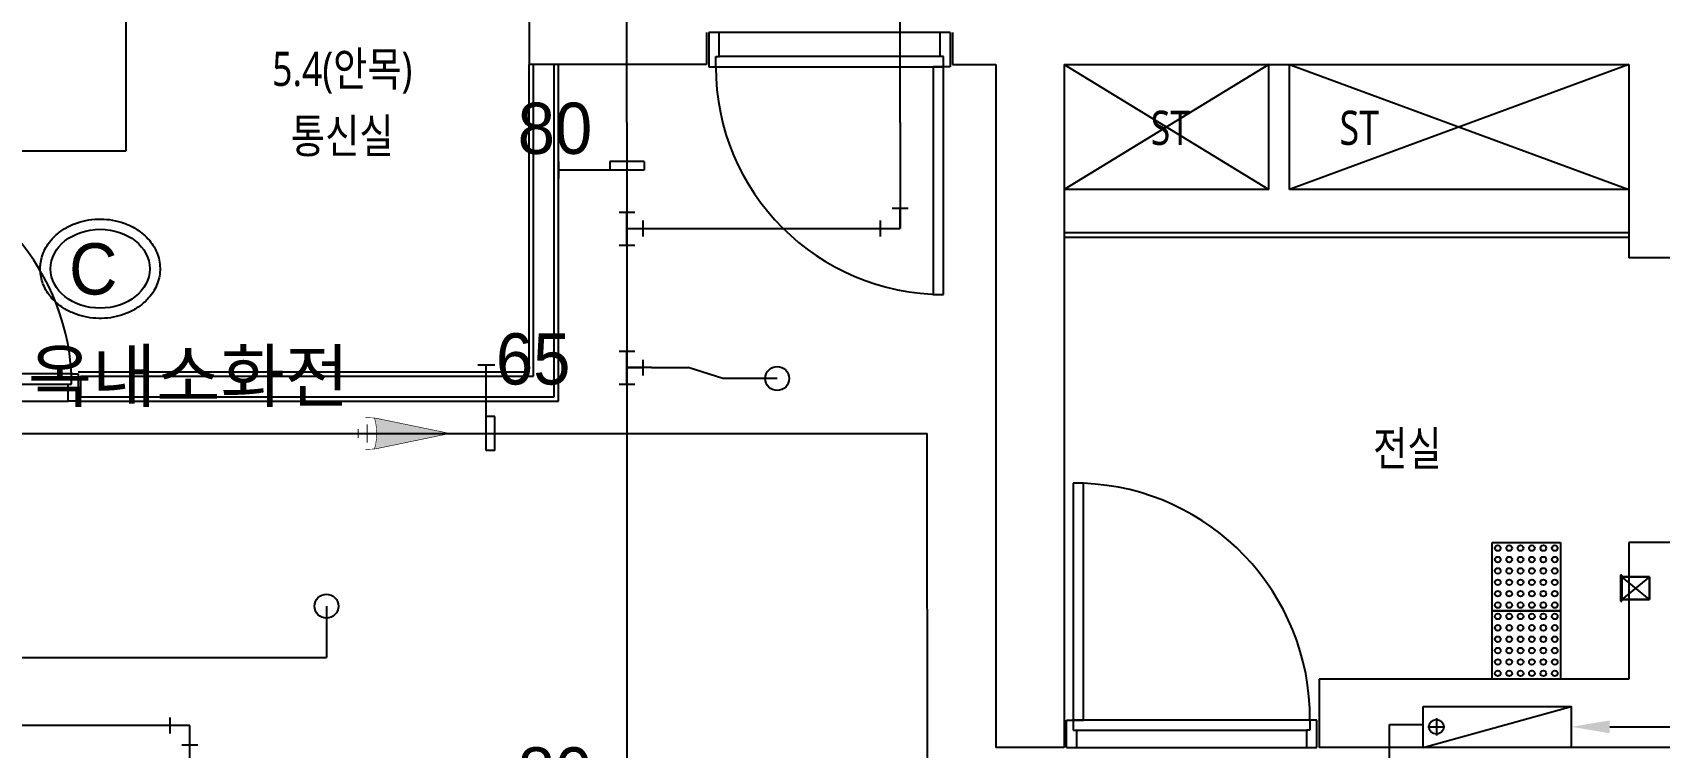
# Model space of a CAD drawing. Header units: millimetres. Extents: x 238075 to 303070, y -258150 to -205841.
# Drawn here: x 264942 to 272088, y -232482 to -229341 of the extents above; entities that cross this region are included whole.
import ezdxf
from ezdxf.enums import TextEntityAlignment as Align

# ---------------------------------------------------------------- set-up
doc = ezdxf.new("R2010")
doc.units = ezdxf.units.MM
doc.header["$LTSCALE"] = 200
for name, color, linetype in [('-소화(SP가지관)', 3, 'Continuous'), ('-소화(SP헤드하향)', 2, 'Continuous'), ('-소화(배관-SP 2차)', 1, 'Continuous'), ('L4', 4, 'Continuous'), ('TEX', 3, 'Continuous'), ('소화기CO2', 7, 'Continuous'), ('아파트', 253, 'Continuous')]:
    doc.layers.add(name, color=color, linetype=linetype)
doc.styles.add('GHS1', font='Gulim.ttf')
doc.styles.add('돋움', font='Dotum.ttf')
doc.styles.add('맑은 고딕', font='malgun.ttf', dxfattribs={"width": 0.8})

# ---------------------------------------------------------------- blocks, each defined once
blk = doc.blocks.new('A$C1978247E')
at = {"color": 0}
for p, q in [((-93.8, -45.1), (-93.8, 45.1)), ((93.8, 0), (-93.8, 0)), ((-45.1, 90), (45.1, 90)), ((0, 0), (0, 90)), ((93.8, -45.1), (93.8, 45.1))]:
    blk.add_line(p, q, dxfattribs=at)
blk = doc.blocks.new('A$C476E3A35')
at = {"color": 0}
for p, q in [((112.5, 0), (0, 0)), ((0, 0), (0, -113.2)), ((112.5, 45.1), (112.5, -45.1)), ((-45.1, -113.2), (45.1, -113.2))]:
    blk.add_line(p, q, dxfattribs=at)
blk = doc.blocks.new('A$C78BA73EA')
for p, q in [((0.5, 5), (0.5, 0)), ((1, 5), (0.5, 5)), ((1, 5), (1, 3)), ((1, 3), (0.5, 3)), ((1, 0), (0, 0))]:
    blk.add_line(p, q)
blk = doc.blocks.new('A$C2C5A0ED4')
at = {"layer": '소화기CO2', "color": 1}
blk.add_ellipse((263.2, 218.2), major_axis=(-218.2, 0), ratio=0.793813, dxfattribs=at)
at = {"layer": '소화기CO2', "color": 6}
blk.add_open_spline([(0, 218.2), (0, 211.2), (0.4, 204.1), (2.4, 186.9), (4.5, 176.8), (10.1, 157.2), (13.8, 147.6), (22.6, 128.9), (27.7, 119.9), (39.3, 102.7), (45.8, 94.5), (59.9, 78.9), (67.6, 71.6), (83.9, 57.9), (92.6, 51.5), (115.4, 36.9), (130.2, 29.2), (161.1, 16.5), (177.2, 11.4), (210.2, 4), (227.2, 1.6), (261.3, -0.5), (278.4, -0.1), (312.4, 3.3), (329.1, 6.4), (361.7, 15.2), (377.6, 21), (407.7, 35), (422, 43.3), (448.5, 62.2), (460.8, 72.9), (479.9, 93.4), (487.4, 102.9), (500.6, 122.8), (506.3, 133.3), (515.7, 155), (519.3, 166.2), (524.5, 189.1), (526, 200.8), (526.8, 224.3), (526, 236), (522.2, 259.2), (519.2, 270.6), (511.2, 292.8), (506.1, 303.5), (494.1, 324.1), (487.2, 333.9), (471.7, 352.4), (463.1, 361), (444.7, 377.1), (434.8, 384.5), (413.8, 397.8), (402.8, 403.8), (379.9, 414.4), (368, 418.9), (339.3, 427.8), (322.3, 431.5), (287.7, 436), (270.2, 436.9), (235.3, 435.7), (217.9, 433.7), (183.8, 426.9), (167.2, 422.1), (135.2, 409.7), (119.9, 402.1), (91.4, 384.5), (78.1, 374.4), (56.8, 354.5), (48.3, 345.2), (33.2, 325.3), (26.5, 314.8), (15.3, 292.9), (10.8, 281.4), (4.5, 259.9), (2.5, 250), (0.4, 232.7), (0, 225.5), (0, 218.2)], degree=3, knots=[0, 0, 0, 0, 0.092516, 0.092516, 0.225507, 0.225507, 0.358498, 0.358498, 0.491489, 0.491489, 0.62448, 0.62448, 0.75747, 0.75747, 0.890461, 0.890461, 1.092251, 1.092251, 1.294042, 1.294042, 1.495832, 1.495832, 1.697622, 1.697622, 1.899413, 1.899413, 2.101203, 2.101203, 2.302993, 2.302993, 2.504784, 2.504784, 2.657784, 2.657784, 2.810783, 2.810783, 2.963783, 2.963783, 3.116783, 3.116783, 3.269783, 3.269783, 3.422783, 3.422783, 3.575783, 3.575783, 3.728783, 3.728783, 3.881783, 3.881783, 4.034783, 4.034783, 4.187783, 4.187783, 4.340783, 4.340783, 4.547271, 4.547271, 4.75376, 4.75376, 4.960248, 4.960248, 5.166736, 5.166736, 5.373224, 5.373224, 5.579713, 5.579713, 5.738748, 5.738748, 5.897783, 5.897783, 6.056818, 6.056818, 6.188827, 6.188827, 6.283185, 6.283185, 6.283185, 6.283185], dxfattribs=at)
at = {"layer": '소화기CO2', "color": 6, "style": 'GHS1'}
blk.add_text('C', height=225, dxfattribs=at).set_placement((126.7, 105))
blk = doc.blocks.new('WTT')
for p, q in [((234958.3, -278701.6, 0), (235608.3, -278521.6, 0)), ((234978.3, -278611.5, 0), (235053.3, -278611.5, 0)), ((235015.8, -278574, 0), (235015.8, -278649, 0))]:
    blk.add_line(p, q)
at = {"elevation": 0}
blk.add_lwpolyline([(234958.3, -278521.6), (235608.3, -278521.6), (235608.3, -278701.6), (234958.3, -278701.6)], close=True, dxfattribs=at)
blk.add_circle((235015.8, -278611.5, 0), 32.5)
blk = doc.blocks.new('A$C7822437B')
h = blk.add_hatch(color=256)
edge = h.paths.add_edge_path()
edge.add_arc((32.3, -12.2), 93.8, 76.7595, 83.3351, ccw=False)
edge.add_line((53.8, 79), (236.9, 41.1))
edge.add_line((236.9, 41.1), (53.8, 3.3))
edge.add_arc((32.3, 94.5), 93.8, 276.6649, 283.2405, ccw=False)
edge.add_arc((-108.7, 44.4), 157.9, 344.1932, 358.8116)
edge.add_arc((-108.7, 37.9), 157.9, 1.1884, 15.8068)
at = {"const_width": 2.6}
for points in [[(1.3, 52.9), (1.3, 41.1), (1.3, 29.4)], [(24.7, 64.6), (24.7, 41.1), (24.7, 17.7)]]:
    blk.add_lwpolyline(points, dxfattribs=at)
at = {"const_width": 1.56}
for points in [[(19.9, 81.5), (32.3, 81.5, -0.057837), (53.8, 79), (236.9, 41.1), (53.8, 3.3, -0.057837), (32.3, 0.8), (19.9, 0.8)], [(43.2, 80.9, -0.063872), (49.1, 41.1, -0.063872), (43.2, 1.4)]]:
    blk.add_lwpolyline(points, format="xyb", dxfattribs=at)

msp = doc.modelspace()

# ---------------------------------------------------------------- linework, layer by layer
at = {"layer": '-소화(SP가지관)', "color": 2, "ltscale": 0.25}
for p, q in [((267552.6, -229736.8, 54985.4), (267552.6, -227791.2, 54985.4)), ((268752.6, -229736.8, 54985.4), (268752.6, -227941.2, 54985.4))]:
    msp.add_line(p, q, dxfattribs=at)
at = {"layer": '-소화(SP가지관)'}
for p, q in [((268752.6, -229736.8, 54985.4), (268752.5, -230202.4, 54985.4)), ((267552.6, -230202.4, 54985.4), (268752.5, -230202.4, 54985.4)), ((267660.7, -230813.2, 54985.4), (267552.6, -230813.2, 54985.4)), ((263252.1, -232087.2, 54985.4), (265746.3, -232087.2, 54985.4))]:
    msp.add_line(p, q, dxfattribs=at)
at = {"layer": '-소화(SP헤드하향)'}
for centre in [(268212.6, -230861.2, 54985.4), (266232.6, -231861.2, 54985.4)]:
    msp.add_circle(centre, 52.6, dxfattribs=at)
at = {"layer": '-소화(배관-SP 2차)', "color": 3}
for p, q in [((267552.6, -229736.8, 54985.4), (267552.6, -233731.2, 54985.4)), ((263106.7, -231102.7, 54985.4), (268871.9, -231102.5, 54985.4)), ((268872.6, -233098.4, 54985.4), (268871.9, -231102.5, 54985.4)), ((270902.6, -233098.4, 54985.4), (270902.6, -232381.2, 54985.4)), ((270902.6, -232381.2, 54985.4), (271047.6, -232381.2, 54985.4)), ((265632.6, -232385.2, 54985.4), (261002.6, -232385.2, 54985.4)), ((265632.6, -233731.2, 54985.4), (265632.6, -232385.2, 54985.4))]:
    msp.add_line(p, q, dxfattribs=at)
for p, q in [((267660.7, -230813.2, 54985.4), (267821.6, -230813.2, 54985.4)), ((267974, -230861.2, 54985.4), (267821.6, -230813.2, 54985.4)), ((268212.6, -230861.2, 54985.4), (267974, -230861.2, 54985.4)), ((266232.6, -231861.2, 54985.4), (266232.6, -232087.2, 54985.4)), ((265746.3, -232087.2, 54985.4), (266232.6, -232087.2, 54985.4))]:
    msp.add_line(p, q)
at = {"color": 0, "linetype": 'Continuous'}
msp.add_line((271869.2, -232391.2, 54985.3), (272156.9, -232391.2, 54985.3), dxfattribs=at)
msp.add_solid([(271869.2, -232363.1, 54985.4), (271869.2, -232419.3, 54985.4), (271700.5, -232391.2, 54985.4)], dxfattribs=at)
at = {"layer": 'L4'}
for p, q in [((265352.6, -229861.2, 54985.4), (265352.6, -228381.2, 54985.4)), ((267122.6, -228381.2, 54985.4), (267122.6, -229481.2, 54985.4)), ((267902.6, -229341.2, 54985.4), (267902.6, -229481.2, 54985.4)), ((267957.6, -229341.2), (267912.6, -229341.2)), ((267912.6, -229341.2), (267912.6, -229491.3)), ((268927.6, -229341.2), (267957.6, -229341.2)), ((267957.6, -229446.3), (267957.6, -229341.2)), ((268927.6, -229446.3), (268927.6, -229341.2)), ((268972.6, -229341.2), (268927.6, -229341.2)), ((268972.6, -229341.2), (268972.6, -229491.3)), ((268982.6, -229341.2, 54985.4), (268982.6, -229481.2, 54985.4)), ((267942.6, -229491.3), (267942.6, -229446.3)), ((267942.6, -229446.3), (267957.6, -229446.3)), ((268927.6, -229446.3), (267957.6, -229446.3)), ((268942.6, -229446.3), (268927.6, -229446.3)), ((268942.6, -229491.3), (268942.6, -229446.3)), ((267122.6, -230831.2, 0), (267122.6, -229481.2, 0)), ((267902.6, -229481.2, 54985.4), (267122.6, -229481.2, 54985.4)), ((267142.6, -230851.2, 0), (267142.6, -229481.2, 0)), ((267232.6, -230941.2, 0), (267232.6, -229481.2, 0)), ((267252.6, -230961.2, 0), (267252.6, -229481.2, 0)), ((267912.6, -229491.3), (267942.6, -229491.3)), ((267942.6, -229491.3), (268942.6, -229491.3)), ((268942.6, -229491.3), (268897.6, -229491.3)), ((268897.6, -229491.3), (268897.6, -230491.3)), ((268972.6, -229491.3), (268942.6, -229491.3)), ((268942.6, -230491.3), (268942.6, -229491.3)), ((268982.6, -229481.2, 54985.4), (269172.6, -229481.2, 54985.4)), ((269172.6, -229481.2, 54985.4), (269172.6, -232481.2, 54985.4)), ((270372.6, -229481.2, 0), (269472.6, -230031.2, 0)), ((269472.6, -229481.2, 0), (270372.6, -230031.2, 0)), ((269472.6, -229481.2, 54985.4), (271952.6, -229481.2, 54985.4)), ((269472.6, -229481.2, 54985.4), (269472.6, -232481.2, 54985.4)), ((270372.6, -230031.2, 0), (270372.6, -229481.2, 0)), ((270462.6, -230031.2, 0), (270462.6, -229481.2, 0)), ((270462.6, -229481.2, 0), (271952.6, -230031.2, 0)), ((271952.6, -229481.2, 0), (270462.6, -230031.2, 0)), ((271952.6, -229481.2, 54985.4), (271952.6, -230331.2, 54985.4)), ((262932.6, -229861.2, 54985.4), (265352.6, -229861.2, 54985.4)), ((270372.6, -230031.2, 0), (269472.6, -230031.2, 0)), ((270372.6, -230031.2, 0), (269472.6, -230031.2, 0)), ((271952.6, -230031.2, 0), (270462.6, -230031.2, 0)), ((271952.6, -230031.2, 0), (270462.6, -230031.2, 0)), ((271952.6, -230221.2, 0), (269472.6, -230221.2, 0)), ((271952.6, -230241.2, 0), (269472.6, -230241.2, 0)), ((272252.6, -230331.2, 54985.4), (271952.6, -230331.2, 54985.4)), ((268897.6, -230491.3), (268942.6, -230491.3)), ((265112.6, -230841.2), (264172.6, -230841.2)), ((265112.6, -230886.2), (265112.6, -230841.2)), ((265112.6, -230841.2), (265142.6, -230841.2)), ((265112.6, -230886.2), (265112.6, -230841.2)), ((265142.6, -230831.2, 0), (267122.6, -230831.2, 0)), ((265142.6, -230841.2), (265142.6, -230961.2)), ((265152.6, -230851.2), (265152.6, -230941.2)), ((265152.6, -230851.2, 0), (267142.6, -230851.2, 0)), ((264172.6, -230886.2), (265112.6, -230886.2)), ((265097.6, -230961.2), (265097.6, -230886.2)), ((265097.6, -230886.2), (265112.6, -230886.2)), ((265152.6, -230941.2, 0), (267232.6, -230941.2, 0)), ((264187.6, -230961.2), (265097.6, -230961.2)), ((265142.6, -230961.2), (265097.6, -230961.2)), ((265142.6, -230961.2, 0), (267252.6, -230961.2, 0)), ((269557.6, -231321.2, 0), (269512.6, -231321.2, 0)), ((269512.6, -231321.2, 0), (269512.6, -232361.2, 0)), ((269557.6, -232361.2, 0), (269557.6, -231321.2, 0)), ((271352.6, -231881.2), (271352.6, -231581.2)), ((271352.6, -231581.2), (271652.6, -231581.2)), ((271652.6, -231581.2), (271652.6, -231881.2)), ((272252.6, -231581.2, 54985.4), (271952.6, -231581.2, 54985.4)), ((271952.6, -231581.2, 54985.4), (271952.6, -232181.2, 54985.4)), ((271922.6, -231725.2, 54985.4), (271915.9, -231725.2, 54985.4)), ((271915.9, -231725.2, 54985.4), (271915.9, -231839.6, 54985.4)), ((271915.9, -231725.2, 54985.4), (271915.9, -231839.6, 54985.4)), ((271922.6, -231725.2, 54985.4), (271915.9, -231725.2, 54985.4)), ((271922.6, -231839.6, 54985.4), (271922.6, -231725.2, 54985.4)), ((271922.6, -231839.6, 54985.4), (271922.6, -231725.2, 54985.4)), ((272043.2, -231832.4, 54985.4), (271922.6, -231732.4, 54985.4)), ((272043.2, -231732.4, 54985.4), (271922.6, -231832.4, 54985.4)), ((271922.6, -231832.4, 54985.4), (271922.6, -231732.4, 54985.4)), ((271922.6, -231732.4, 54985.4), (272043.2, -231732.4, 54985.4)), ((271922.6, -231732.4, 54985.4), (271922.6, -231832.4, 54985.4)), ((272043.2, -231732.4, 54985.4), (271922.6, -231732.4, 54985.4)), ((272043.2, -231732.4, 54985.4), (272043.2, -231832.4, 54985.4)), ((272043.2, -231832.4, 54985.4), (272043.2, -231732.4, 54985.4)), ((271352.6, -232181.2), (271352.6, -231881.2)), ((271352.6, -231881.2), (271652.6, -231881.2)), ((271652.6, -231881.2), (271352.6, -231881.2)), ((271652.6, -231881.2), (271652.6, -232181.2)), ((271915.9, -231839.6, 54985.4), (271922.6, -231839.6, 54985.4)), ((271915.9, -231839.6, 54985.4), (271922.6, -231839.6, 54985.4)), ((272043.2, -231832.4, 54985.4), (271922.6, -231832.4, 54985.4)), ((271922.6, -231832.4, 54985.4), (272043.2, -231832.4, 54985.4)), ((270592.6, -232181.2, 54985.4), (270592.6, -232481.2, 54985.4)), ((271952.6, -232181.2, 54985.4), (270592.6, -232181.2, 54985.4)), ((271652.6, -232181.2), (271352.6, -232181.2)), ((269482.6, -232361.2, 0), (269512.6, -232361.2, 0)), ((269482.6, -232481.2, 0), (269482.6, -232361.2, 0)), ((270552.6, -232361.2, 0), (269512.6, -232361.2, 0)), ((269512.6, -232361.2, 0), (269512.6, -232406.2, 0)), ((269512.6, -232361.2, 0), (269557.6, -232361.2, 0)), ((270552.6, -232361.2, 0), (270552.6, -232406.2, 0)), ((270582.6, -232361.2, 0), (270552.6, -232361.2, 0)), ((270582.6, -232481.2, 0), (270582.6, -232361.2, 0)), ((269512.6, -232406.2, 0), (269527.6, -232406.2, 0)), ((269527.6, -232406.2, 0), (270537.6, -232406.2, 0)), ((269527.6, -232406.2, 0), (269527.6, -232481.2, 0)), ((270552.6, -232406.2, 0), (270537.6, -232406.2, 0)), ((270537.6, -232406.2, 0), (270537.6, -232481.2, 0)), ((269472.6, -232481.2, 54985.4), (269172.6, -232481.2, 54985.4)), ((269482.6, -232481.2, 0), (269527.6, -232481.2, 0)), ((269527.6, -232481.2, 0), (270537.6, -232481.2, 0)), ((270537.6, -232481.2, 0), (270582.6, -232481.2, 0)), ((275412.7, -232481.2, 54985.4), (270592.6, -232481.2, 54985.4))]:
    msp.add_line(p, q, dxfattribs=at)
for centre in [(271377.6, -231606.2), (271427.6, -231606.2), (271477.6, -231606.2), (271527.6, -231606.2), (271577.6, -231606.2), (271627.6, -231606.2), (271377.6, -231656.2), (271427.6, -231656.2), (271477.6, -231656.2), (271527.6, -231656.2), (271577.6, -231656.2), (271627.6, -231656.2), (271377.6, -231706.2), (271427.6, -231706.2), (271477.6, -231706.2), (271527.6, -231706.2), (271577.6, -231706.2), (271627.6, -231706.2), (271377.6, -231756.2), (271377.6, -231806.2), (271427.6, -231756.2), (271427.6, -231806.2), (271477.6, -231756.2), (271477.6, -231806.2), (271527.6, -231756.2), (271527.6, -231806.2), (271577.6, -231756.2), (271577.6, -231806.2), (271627.6, -231756.2), (271627.6, -231806.2), (271377.6, -231856.2), (271427.6, -231856.2), (271477.6, -231856.2), (271527.6, -231856.2), (271577.6, -231856.2), (271627.6, -231856.2), (271377.6, -231906.2), (271377.6, -231956.2), (271427.6, -231906.2), (271427.6, -231956.2), (271477.6, -231906.2), (271477.6, -231956.2), (271527.6, -231906.2), (271527.6, -231956.2), (271577.6, -231906.2), (271577.6, -231956.2), (271627.6, -231906.2), (271627.6, -231956.2), (271377.6, -232006.2), (271427.6, -232006.2), (271477.6, -232006.2), (271527.6, -232006.2), (271577.6, -232006.2), (271627.6, -232006.2), (271377.6, -232056.2), (271377.6, -232106.2), (271427.6, -232056.2), (271427.6, -232106.2), (271477.6, -232056.2), (271477.6, -232106.2), (271527.6, -232056.2), (271527.6, -232106.2), (271577.6, -232056.2), (271577.6, -232106.2), (271627.6, -232056.2), (271627.6, -232106.2), (271377.6, -232156.2), (271427.6, -232156.2), (271477.6, -232156.2), (271527.6, -232156.2), (271577.6, -232156.2), (271627.6, -232156.2)]:
    msp.add_circle(centre, 12.5, dxfattribs=at)
for centre, radius, start, end in [((268942.6, -229491.3), 1000, 180, 270), ((264115.2, -230894.8), 998.9, 3.07736, 84.11306), ((269518.4, -232354.8, 0), 1034.3, 359.64175, 87.82469)]:
    msp.add_arc(centre, radius, start, end, dxfattribs=at)
at = {"layer": '아파트'}
msp.add_circle((263075.4, -230841.1, 54985.4), 25000, dxfattribs=at)

# ---------------------------------------------------------------- block references
at = {"layer": '-소화(SP가지관)', "color": 2, "ltscale": 0.25}
for name, p, xscale, yscale, zscale, rotation in [('A$C1978247E', (267552.6, -230202.4, 54985.4), 0.773119999980927, 0.773119999980927, 0.773119999980927, 269.9999999992793), ('A$C476E3A35', (268752.5, -230202.4, 54985.4), 0.7731199999823013, 0.7731199999823013, 0.7731199999823013, 180), ('A$C1978247E', (267552.6, -230813.2, 54985.4), 0.773119999980927, 0.773119999980927, 0.773119999980927, 269.9999999992793), ('A$C476E3A35', (265632.6, -232385.2, 54985.4), 0.7731199999823013, 0.7731199999823013, 0.7731199999823013, 270)]:
    msp.add_blockref(name, p, dxfattribs=dict(at, xscale=xscale, yscale=yscale, zscale=zscale, rotation=rotation))
for name, p, xscale, yscale, zscale, rotation in [('A$C78BA73EA', (267252.6, -229982.7, 54985.4), -75, 75, 75, 269.9999999993028), ('A$C78BA73EA', (266897.2, -230802.7, 54985.4), -75, 75, 75, 180), ('A$C7822437B', (266370, -231032.2, 54985.4), -1.70999999999921, 1.70999999999921, 1.70999999999921, 180)]:
    msp.add_blockref(name, p, dxfattribs=dict(xscale=xscale, yscale=yscale, zscale=zscale, rotation=rotation))
msp.add_blockref('WTT', (36092.2, 46220.4, 54985.4))
at = {"layer": '소화기CO2', "lineweight": 0}
msp.add_blockref('A$C2C5A0ED4', (264975.4, -230597, 54985.4), dxfattribs=at)

# ---------------------------------------------------------------- texts
at = {"layer": 'L4', "style": '맑은 고딕', "width": 0.8}
for s, p in [('5.4(안목)', (266302.1, -229500.9, 0)), ('통신실', (266302.1, -229795.3, 0)), ('ST', (269939.5, -229759.6, 0)), ('ST', (270769.2, -229759.6, 0)), ('전실', (270980.4, -231168.1, 0))]:
    msp.add_text(s, height=150, dxfattribs=at).set_placement(p, align=Align.MIDDLE_CENTER)
at = {"layer": 'TEX', "style": '돋움'}
for p in [(267072.7, -229874.3, 54985.4), (267072.7, -232706.2, 54985.4)]:
    msp.add_text('80', height=225, rotation=360, dxfattribs=at).set_placement(p)
msp.add_text('65', height=225, dxfattribs=at).set_placement((266976.9, -230887.3, 54985.4))
at = {"layer": 'TEX', "linetype": 'Continuous', "style": '돋움'}
msp.add_text('호스릴 옥내소화전', height=225, dxfattribs=at).set_placement((263992, -230962.3, 54985.4))

doc.saveas('drawing.dxf')
